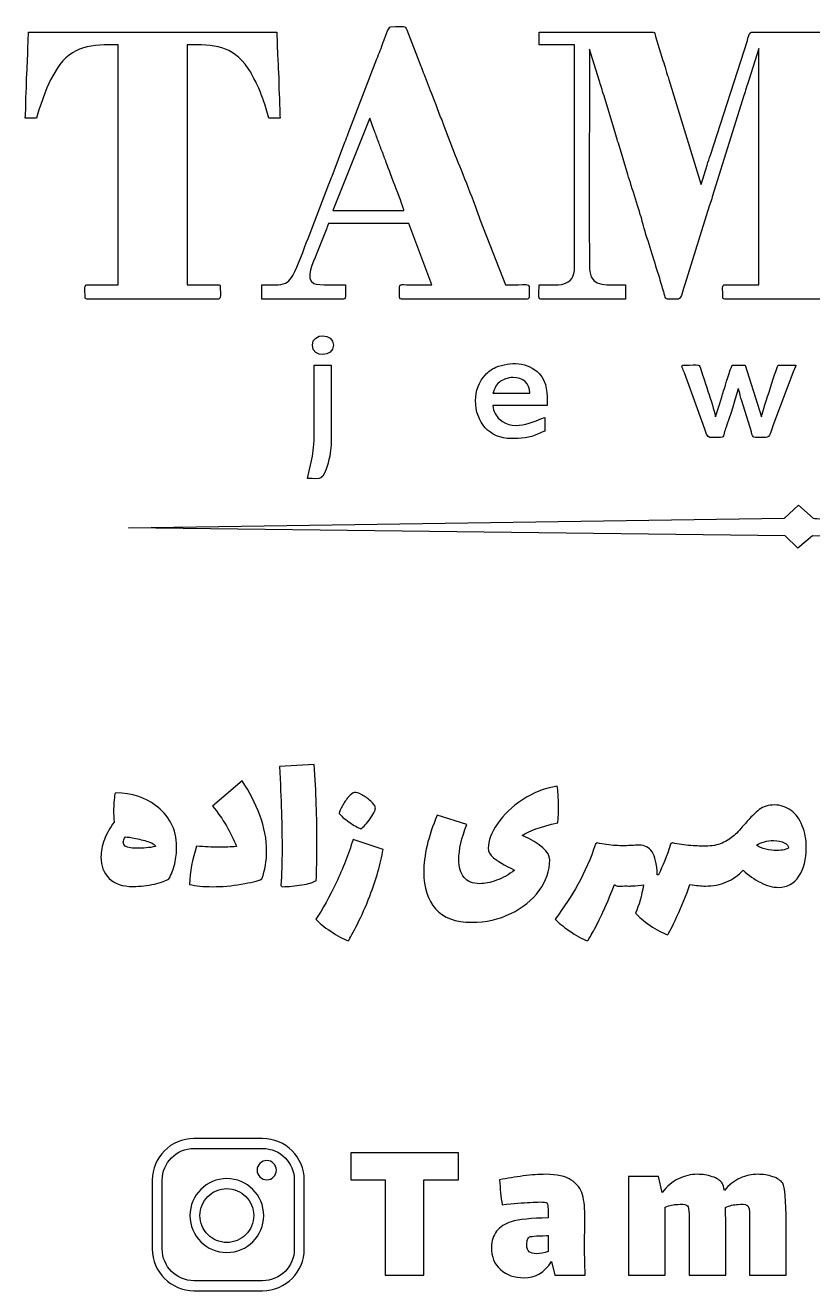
# Model space of a CAD drawing. Header units: millimetres. Extents: x -57 to 58, y -40 to 40.
# Drawn here: x 23.04 to 37.48, y -23.77 to -0.58 of the extents above; entities that cross this region are included whole.
import ezdxf

# ---------------------------------------------------------------- set-up
doc = ezdxf.new("R2010")
doc.units = ezdxf.units.MM
doc.header["$MEASUREMENT"] = 0
doc.layers.add('Layer 1', color=7, linetype='Continuous')

msp = doc.modelspace()

# ---------------------------------------------------------------- linework, layer by layer
at = {"layer": 'Layer 1', "color": 250}
for points, knots in [([(27.6743, -5.3325), (27.6743, -5.3325), (27.3774, -5.3325), (27.3774, -5.3325), (27.3774, -5.3325), (27.3774, -5.5951), (27.3774, -5.5951), (27.3774, -5.5951), (28.8733, -5.5951), (28.8733, -5.5951), (28.9313, -5.5951), (28.9076, -5.4902), (28.9076, -5.3325), (28.773, -5.3325), (28.4236, -5.3496), (28.3266, -5.3082), (28.1563, -5.2355), (28.3304, -4.8959), (28.3724, -4.7858), (28.3724, -4.7858), (28.5537, -4.3277), (28.5537, -4.3277), (28.5695, -4.2878), (28.5797, -4.2503), (28.5993, -4.2133), (28.5993, -4.2133), (30.0724, -4.2133), (30.0724, -4.2133), (30.0724, -4.2133), (30.4949, -5.3325), (30.4949, -5.3325), (30.4949, -5.3325), (30.0266, -5.3324), (30.0266, -5.3324), (29.8771, -5.3309), (29.9011, -5.2952), (29.9011, -5.5608), (29.9011, -5.5871), (29.909, -5.5951), (29.9353, -5.5951), (29.9353, -5.5951), (32.2421, -5.5951), (32.2421, -5.5951), (32.2975, -5.5951), (32.2763, -5.512), (32.2763, -5.3667), (32.2763, -5.3122), (32.1838, -5.3324), (32.0822, -5.3325), (32.0023, -5.3325), (31.9223, -5.3325), (31.8424, -5.3325), (31.8424, -5.3325), (31.3812, -4.1493), (31.3812, -4.1493), (31.2836, -3.866), (31.0384, -3.2515), (30.9221, -2.9639), (30.9221, -2.9639), (30.6939, -2.3699), (30.6939, -2.3699), (30.6821, -2.3391), (30.6774, -2.3208), (30.666, -2.2951), (30.6014, -2.1491), (30.5246, -1.9092), (30.4645, -1.7771), (30.4645, -1.7771), (30.3509, -1.4796), (30.3509, -1.4796), (30.3382, -1.4428), (30.3339, -1.4396), (30.3203, -1.4075), (30.3088, -1.3806), (30.3039, -1.3604), (30.2938, -1.3312), (30.2938, -1.3312), (30.0343, -0.6657), (30.0343, -0.6657), (30.0047, -0.5798), (30.0013, -0.6048), (29.7412, -0.6048), (29.6962, -0.6048), (29.6191, -0.8429), (29.6027, -0.8888), (29.5663, -0.9909), (29.5275, -1.0905), (29.4866, -1.1952), (29.4866, -1.1952), (28.9608, -2.5651), (28.9608, -2.5651), (28.936, -2.6198), (28.9249, -2.6666), (28.9, -2.7213), (28.9, -2.7213), (28.6636, -3.3413), (28.6636, -3.3413), (28.6445, -3.3982), (28.6265, -3.4331), (28.6064, -3.4896), (28.6064, -3.4896), (28.2226, -4.4876), (28.2226, -4.4876), (28.1363, -4.6826), (28.0509, -4.9835), (27.942, -5.1662), (27.887, -5.2586), (27.8154, -5.3325), (27.6743, -5.3325)], [0, 0, 0, 0, 0.0277778, 0.0277778, 0.0277778, 0.0555556, 0.0555556, 0.0555556, 0.0833333, 0.0833333, 0.0833333, 0.1111111, 0.1111111, 0.1111111, 0.1388889, 0.1388889, 0.1388889, 0.1666667, 0.1666667, 0.1666667, 0.1944444, 0.1944444, 0.1944444, 0.2222222, 0.2222222, 0.2222222, 0.25, 0.25, 0.25, 0.2777778, 0.2777778, 0.2777778, 0.3055556, 0.3055556, 0.3055556, 0.3333333, 0.3333333, 0.3333333, 0.3611111, 0.3611111, 0.3611111, 0.3888889, 0.3888889, 0.3888889, 0.4166667, 0.4166667, 0.4166667, 0.4444444, 0.4444444, 0.4444444, 0.4722222, 0.4722222, 0.4722222, 0.5, 0.5, 0.5, 0.5277778, 0.5277778, 0.5277778, 0.5555556, 0.5555556, 0.5555556, 0.5833333, 0.5833333, 0.5833333, 0.6111111, 0.6111111, 0.6111111, 0.6388889, 0.6388889, 0.6388889, 0.6666667, 0.6666667, 0.6666667, 0.6944444, 0.6944444, 0.6944444, 0.7222222, 0.7222222, 0.7222222, 0.75, 0.75, 0.75, 0.7777778, 0.7777778, 0.7777778, 0.8055556, 0.8055556, 0.8055556, 0.8333333, 0.8333333, 0.8333333, 0.8611111, 0.8611111, 0.8611111, 0.8888889, 0.8888889, 0.8888889, 0.9166667, 0.9166667, 0.9166667, 0.9444444, 0.9444444, 0.9444444, 0.9722222, 0.9722222, 0.9722222, 1, 1, 1, 1]), ([(23.038, -2.2834), (23.038, -2.2834), (23.2435, -2.2834), (23.2435, -2.2834), (23.2786, -2.1332), (23.4282, -1.7198), (23.4985, -1.5791), (23.4985, -1.5791), (23.621, -1.3705), (23.621, -1.3705), (23.8891, -0.9476), (24.2667, -0.936), (24.7395, -0.936), (24.7395, -0.936), (24.7395, -5.3325), (24.7395, -5.3325), (24.7395, -5.3325), (24.1685, -5.3325), (24.1685, -5.3325), (24.1131, -5.3325), (24.1343, -5.4155), (24.1343, -5.5608), (24.1343, -5.5871), (24.1422, -5.5951), (24.1685, -5.5951), (24.1685, -5.5951), (26.578, -5.5951), (26.578, -5.5951), (26.6335, -5.5951), (26.6123, -5.512), (26.6123, -5.3667), (26.6123, -5.3404), (26.6043, -5.3325), (26.578, -5.3325), (26.578, -5.3325), (26.0071, -5.3325), (26.0071, -5.3325), (26.0071, -5.3325), (26.0071, -0.936), (26.0071, -0.936), (26.5096, -0.936), (26.8204, -0.9381), (27.1261, -1.3699), (27.1491, -1.4024), (27.1668, -1.4286), (27.1871, -1.4688), (27.2581, -1.6096), (27.2705, -1.6112), (27.3431, -1.7924), (27.3736, -1.8684), (27.399, -1.9444), (27.4298, -2.0255), (27.4298, -2.0255), (27.503, -2.2834), (27.503, -2.2834), (27.503, -2.2834), (27.7085, -2.2834), (27.7085, -2.2834), (27.7085, -2.1455), (27.6965, -2.048), (27.6972, -1.9065), (27.6976, -1.8265), (27.6861, -1.7925), (27.6853, -1.7244), (27.6844, -1.6576), (27.6893, -1.5841), (27.6858, -1.5183), (27.6825, -1.4569), (27.6741, -1.414), (27.6743, -1.3356), (27.6745, -1.2549), (27.6687, -1.2047), (27.6635, -1.1409), (27.6635, -1.1409), (27.6515, -0.7076), (27.6515, -0.7076), (27.6515, -0.7076), (23.0951, -0.7076), (23.0951, -0.7076), (23.0951, -0.8506), (23.0828, -0.9646), (23.0837, -1.0959), (23.0837, -1.0959), (23.0674, -1.4907), (23.0674, -1.4907), (23.0578, -1.5542), (23.0606, -1.6211), (23.0609, -1.6897), (23.0612, -1.7726), (23.0498, -1.8139), (23.0489, -1.8833), (23.0481, -1.9513), (23.0518, -2.022), (23.0498, -2.0897), (23.0478, -2.1552), (23.038, -2.2018), (23.038, -2.2834)], [0, 0, 0, 0, 0.03125, 0.03125, 0.03125, 0.0625, 0.0625, 0.0625, 0.09375, 0.09375, 0.09375, 0.125, 0.125, 0.125, 0.15625, 0.15625, 0.15625, 0.1875, 0.1875, 0.1875, 0.21875, 0.21875, 0.21875, 0.25, 0.25, 0.25, 0.28125, 0.28125, 0.28125, 0.3125, 0.3125, 0.3125, 0.34375, 0.34375, 0.34375, 0.375, 0.375, 0.375, 0.40625, 0.40625, 0.40625, 0.4375, 0.4375, 0.4375, 0.46875, 0.46875, 0.46875, 0.5, 0.5, 0.5, 0.53125, 0.53125, 0.53125, 0.5625, 0.5625, 0.5625, 0.59375, 0.59375, 0.59375, 0.625, 0.625, 0.625, 0.65625, 0.65625, 0.65625, 0.6875, 0.6875, 0.6875, 0.71875, 0.71875, 0.71875, 0.75, 0.75, 0.75, 0.78125, 0.78125, 0.78125, 0.8125, 0.8125, 0.8125, 0.84375, 0.84375, 0.84375, 0.875, 0.875, 0.875, 0.90625, 0.90625, 0.90625, 0.9375, 0.9375, 0.9375, 0.96875, 0.96875, 0.96875, 1, 1, 1, 1]), ([(32.459, -0.936), (32.459, -0.936), (33.11, -0.936), (33.11, -0.936), (33.11, -0.936), (33.11, -5.0013), (33.11, -5.0013), (33.11, -5.3987), (32.8048, -5.3325), (32.459, -5.3325), (32.459, -5.4902), (32.4353, -5.5951), (32.4933, -5.5951), (32.4933, -5.5951), (34.0464, -5.5951), (34.0464, -5.5951), (34.0464, -5.5951), (34.0464, -5.3325), (34.0464, -5.3325), (33.7125, -5.3325), (33.4298, -5.389), (33.3866, -5.0901), (33.3711, -4.9828), (33.384, -1.2206), (33.384, -1.0159), (33.384, -1.0159), (33.5601, -1.5821), (33.5601, -1.5821), (33.5754, -1.6356), (33.5884, -1.667), (33.6035, -1.7214), (33.6168, -1.7693), (33.6317, -1.8186), (33.6498, -1.8692), (33.6498, -1.8692), (33.8683, -2.5871), (33.8683, -2.5871), (33.8823, -2.644), (33.8934, -2.6858), (33.9127, -2.7369), (33.9127, -2.7369), (34.0879, -3.3153), (34.0879, -3.3153), (34.1538, -3.5385), (34.305, -3.9885), (34.35, -4.1723), (34.3979, -4.3676), (34.5488, -4.7996), (34.6148, -5.038), (34.6299, -5.0923), (34.6417, -5.1245), (34.6589, -5.1767), (34.6767, -5.2309), (34.6836, -5.2741), (34.7014, -5.3283), (34.7186, -5.3806), (34.7304, -5.4128), (34.7454, -5.467), (34.7515, -5.489), (34.7576, -5.5131), (34.765, -5.5388), (34.7873, -5.6165), (34.7887, -5.5951), (35.017, -5.5951), (35.0678, -5.5951), (35.1051, -5.4042), (35.1297, -5.3309), (35.1297, -5.3309), (35.579, -3.896), (35.579, -3.896), (35.5912, -3.8517), (35.6078, -3.8056), (35.6238, -3.7581), (35.6391, -3.7124), (35.6529, -3.6575), (35.6679, -3.6081), (35.6679, -3.6081), (36.2126, -1.8689), (36.2126, -1.8689), (36.2319, -1.8205), (36.2417, -1.7841), (36.2568, -1.7304), (36.274, -1.669), (36.2856, -1.6427), (36.3034, -1.5829), (36.3034, -1.5829), (36.4901, -1.0045), (36.4901, -1.0045), (36.4901, -1.0045), (36.4901, -5.3325), (36.4901, -5.3325), (36.4901, -5.3325), (35.862, -5.3325), (35.862, -5.3325), (35.8066, -5.3325), (35.8278, -5.4155), (35.8278, -5.5608), (35.8278, -5.5871), (35.8357, -5.5951), (35.862, -5.5951), (35.862, -5.5951), (38.283, -5.5951), (38.283, -5.5951), (38.3384, -5.5951), (38.3172, -5.512), (38.3172, -5.3667), (38.3172, -5.3404), (38.3093, -5.3325), (38.283, -5.3325), (38.283, -5.3325), (37.7006, -5.3325), (37.7006, -5.3325), (37.7006, -5.3325), (37.7006, -0.936), (37.7006, -0.936), (37.7006, -0.936), (38.3287, -0.936), (38.3287, -0.936), (38.3287, -0.936), (38.3287, -0.7076), (38.3287, -0.7076), (38.3287, -0.7076), (36.3531, -0.7076), (36.3531, -0.7076), (36.3052, -0.7076), (36.2936, -0.8122), (36.2776, -0.8605), (36.2776, -0.8605), (35.6009, -2.9587), (35.6009, -2.9587), (35.5799, -3.0214), (35.5597, -3.0764), (35.5424, -3.14), (35.5424, -3.14), (35.4281, -3.4939), (35.4281, -3.4939), (35.4265, -3.4916), (35.4245, -3.485), (35.4239, -3.4867), (35.4239, -3.4867), (34.8384, -1.5713), (34.8384, -1.5713), (34.8191, -1.5061), (34.8012, -1.4668), (34.784, -1.3974), (34.7667, -1.3274), (34.7493, -1.2855), (34.7301, -1.2229), (34.7301, -1.2229), (34.5961, -0.7859), (34.5961, -0.7859), (34.5843, -0.7458), (34.5896, -0.7076), (34.5488, -0.7076), (34.5488, -0.7076), (32.459, -0.7076), (32.459, -0.7076), (32.459, -0.7076), (32.459, -0.936), (32.459, -0.936)], [0, 0, 0, 0, 0.0188679, 0.0188679, 0.0188679, 0.0377358, 0.0377358, 0.0377358, 0.0566038, 0.0566038, 0.0566038, 0.0754717, 0.0754717, 0.0754717, 0.0943396, 0.0943396, 0.0943396, 0.1132075, 0.1132075, 0.1132075, 0.1320755, 0.1320755, 0.1320755, 0.1509434, 0.1509434, 0.1509434, 0.1698113, 0.1698113, 0.1698113, 0.1886792, 0.1886792, 0.1886792, 0.2075472, 0.2075472, 0.2075472, 0.2264151, 0.2264151, 0.2264151, 0.245283, 0.245283, 0.245283, 0.2641509, 0.2641509, 0.2641509, 0.2830189, 0.2830189, 0.2830189, 0.3018868, 0.3018868, 0.3018868, 0.3207547, 0.3207547, 0.3207547, 0.3396226, 0.3396226, 0.3396226, 0.3584906, 0.3584906, 0.3584906, 0.3773585, 0.3773585, 0.3773585, 0.3962264, 0.3962264, 0.3962264, 0.4150943, 0.4150943, 0.4150943, 0.4339623, 0.4339623, 0.4339623, 0.4528302, 0.4528302, 0.4528302, 0.4716981, 0.4716981, 0.4716981, 0.490566, 0.490566, 0.490566, 0.509434, 0.509434, 0.509434, 0.5283019, 0.5283019, 0.5283019, 0.5471698, 0.5471698, 0.5471698, 0.5660377, 0.5660377, 0.5660377, 0.5849057, 0.5849057, 0.5849057, 0.6037736, 0.6037736, 0.6037736, 0.6226415, 0.6226415, 0.6226415, 0.6415094, 0.6415094, 0.6415094, 0.6603774, 0.6603774, 0.6603774, 0.6792453, 0.6792453, 0.6792453, 0.6981132, 0.6981132, 0.6981132, 0.7169811, 0.7169811, 0.7169811, 0.7358491, 0.7358491, 0.7358491, 0.754717, 0.754717, 0.754717, 0.7735849, 0.7735849, 0.7735849, 0.7924528, 0.7924528, 0.7924528, 0.8113208, 0.8113208, 0.8113208, 0.8301887, 0.8301887, 0.8301887, 0.8490566, 0.8490566, 0.8490566, 0.8679245, 0.8679245, 0.8679245, 0.8867925, 0.8867925, 0.8867925, 0.9056604, 0.9056604, 0.9056604, 0.9245283, 0.9245283, 0.9245283, 0.9433962, 0.9433962, 0.9433962, 0.9622642, 0.9622642, 0.9622642, 0.9811321, 0.9811321, 0.9811321, 1, 1, 1, 1]), ([(29.353, -2.2834), (29.353, -2.2834), (29.4313, -2.4906), (29.4313, -2.4906), (29.4597, -2.5609), (29.4808, -2.6263), (29.5096, -2.6978), (29.5388, -2.77), (29.5568, -2.8336), (29.5863, -2.9066), (29.602, -2.9456), (29.6129, -2.9791), (29.6269, -3.0144), (29.6413, -3.0507), (29.6545, -3.0796), (29.6685, -3.1213), (29.7125, -3.2519), (29.9769, -3.9236), (29.981, -3.9735), (29.981, -3.9735), (28.6792, -3.9735), (28.6792, -3.9735), (28.6792, -3.9735), (29.3488, -2.2907), (29.3488, -2.2907), (29.3497, -2.2892), (29.3514, -2.2857), (29.353, -2.2834)], [0, 0, 0, 0, 0.1111111, 0.1111111, 0.1111111, 0.2222222, 0.2222222, 0.2222222, 0.3333333, 0.3333333, 0.3333333, 0.4444444, 0.4444444, 0.4444444, 0.5555556, 0.5555556, 0.5555556, 0.6666667, 0.6666667, 0.6666667, 0.7777778, 0.7777778, 0.7777778, 0.8888889, 0.8888889, 0.8888889, 1, 1, 1, 1]), ([(28.3024, -6.4401), (28.3024, -6.6793), (28.6906, -6.6608), (28.6906, -6.4401), (28.6906, -6.2156), (28.3024, -6.2063), (28.3024, -6.4401)], [0, 0, 0, 0, 0.5, 0.5, 0.5, 1, 1, 1, 1]), ([(28.3366, -8.016), (28.3366, -8.1717), (28.3269, -8.3472), (28.3058, -8.4762), (28.3058, -8.4762), (28.211, -8.8839), (28.211, -8.8839), (28.476, -8.8839), (28.4835, -8.9417), (28.5893, -8.5999), (28.619, -8.504), (28.645, -8.3491), (28.645, -8.2216), (28.645, -8.2216), (28.645, -6.8056), (28.645, -6.8056), (28.645, -6.8056), (28.3366, -6.8056), (28.3366, -6.8056), (28.3366, -6.8056), (28.3366, -8.016), (28.3366, -8.016)], [0, 0, 0, 0, 0.1428571, 0.1428571, 0.1428571, 0.2857143, 0.2857143, 0.2857143, 0.4285714, 0.4285714, 0.4285714, 0.5714286, 0.5714286, 0.5714286, 0.7142857, 0.7142857, 0.7142857, 0.8571429, 0.8571429, 0.8571429, 1, 1, 1, 1]), ([(31.2943, -7.4565), (31.2943, -7.8521), (31.5494, -8.153), (31.9452, -8.153), (32.1163, -8.153), (32.2922, -8.1401), (32.4419, -8.0673), (32.4822, -8.0477), (32.5158, -8.0268), (32.5618, -8.016), (32.5618, -8.016), (32.5618, -7.7648), (32.5618, -7.7648), (32.4695, -7.7863), (32.0156, -8.0605), (31.7308, -7.7965), (31.6749, -7.7447), (31.614, -7.6514), (31.614, -7.5478), (31.614, -7.5478), (32.6075, -7.5478), (32.6075, -7.5478), (32.6075, -7.3311), (32.6118, -7.117), (32.4622, -6.9623), (32.2563, -6.7495), (31.9287, -6.7367), (31.6661, -6.8462), (31.5727, -6.8851), (31.5389, -6.9212), (31.4741, -6.9854), (31.3574, -7.1008), (31.2943, -7.2876), (31.2943, -7.4565)], [0, 0, 0, 0, 0.0909091, 0.0909091, 0.0909091, 0.1818182, 0.1818182, 0.1818182, 0.2727273, 0.2727273, 0.2727273, 0.3636364, 0.3636364, 0.3636364, 0.4545455, 0.4545455, 0.4545455, 0.5454545, 0.5454545, 0.5454545, 0.6363636, 0.6363636, 0.6363636, 0.7272727, 0.7272727, 0.7272727, 0.8181818, 0.8181818, 0.8181818, 0.9090909, 0.9090909, 0.9090909, 1, 1, 1, 1]), ([(35.588, -8.1302), (35.8661, -8.1302), (35.8243, -8.1473), (35.8523, -8.052), (35.8628, -8.0164), (35.8753, -7.9817), (35.8892, -7.9404), (35.9247, -7.8346), (36.1019, -7.3119), (36.1019, -7.2395), (36.1422, -7.2691), (36.1113, -7.23), (36.1278, -7.282), (36.1425, -7.3282), (36.1501, -7.3985), (36.1751, -7.4632), (36.1751, -7.4632), (36.3516, -8.0289), (36.3516, -8.0289), (36.3891, -8.1539), (36.3527, -8.1302), (36.6157, -8.1302), (36.6995, -8.1302), (36.7016, -8.028), (36.7461, -7.918), (36.7461, -7.918), (37.1311, -6.8985), (37.1311, -6.8985), (37.1451, -6.8625), (37.16, -6.852), (37.1639, -6.8056), (37.1639, -6.8056), (36.8441, -6.8056), (36.8441, -6.8056), (36.796, -6.8964), (36.5443, -7.7168), (36.5358, -7.7534), (36.5358, -7.7534), (36.2389, -6.8056), (36.2389, -6.8056), (36.2389, -6.8056), (35.9991, -6.8056), (35.9991, -6.8056), (35.9656, -6.8753), (35.8769, -7.1781), (35.8435, -7.2781), (35.8295, -7.32), (35.8173, -7.3541), (35.8074, -7.3904), (35.8074, -7.3904), (35.6972, -7.737), (35.6972, -7.737), (35.6964, -7.7393), (35.6947, -7.7434), (35.6941, -7.7453), (35.6934, -7.7471), (35.6923, -7.7509), (35.6908, -7.7534), (35.6814, -7.6413), (35.482, -7.0679), (35.4324, -6.9041), (35.3925, -6.7727), (35.4249, -6.8056), (35.1084, -6.8056), (35.0462, -6.8056), (35.0988, -6.8789), (35.1265, -6.9473), (35.1265, -6.9473), (35.4983, -7.9801), (35.4983, -7.9801), (35.5117, -8.0164), (35.5421, -8.1302), (35.588, -8.1302)], [0, 0, 0, 0, 0.0416667, 0.0416667, 0.0416667, 0.0833333, 0.0833333, 0.0833333, 0.125, 0.125, 0.125, 0.1666667, 0.1666667, 0.1666667, 0.2083333, 0.2083333, 0.2083333, 0.25, 0.25, 0.25, 0.2916667, 0.2916667, 0.2916667, 0.3333333, 0.3333333, 0.3333333, 0.375, 0.375, 0.375, 0.4166667, 0.4166667, 0.4166667, 0.4583333, 0.4583333, 0.4583333, 0.5, 0.5, 0.5, 0.5416667, 0.5416667, 0.5416667, 0.5833333, 0.5833333, 0.5833333, 0.625, 0.625, 0.625, 0.6666667, 0.6666667, 0.6666667, 0.7083333, 0.7083333, 0.7083333, 0.75, 0.75, 0.75, 0.7916667, 0.7916667, 0.7916667, 0.8333333, 0.8333333, 0.8333333, 0.875, 0.875, 0.875, 0.9166667, 0.9166667, 0.9166667, 0.9583333, 0.9583333, 0.9583333, 1, 1, 1, 1]), ([(31.9794, -7.0339), (32.1639, -7.0339), (32.2878, -7.1323), (32.2878, -7.3194), (32.2878, -7.3194), (31.614, -7.3194), (31.614, -7.3194), (31.6255, -7.2955), (31.6234, -7.2863), (31.6336, -7.2591), (31.652, -7.2106), (31.6921, -7.1483), (31.7311, -7.1168), (31.7812, -7.0764), (31.8925, -7.0339), (31.9794, -7.0339)], [0, 0, 0, 0, 0.2, 0.2, 0.2, 0.4, 0.4, 0.4, 0.6, 0.6, 0.6, 0.8, 0.8, 0.8, 1, 1, 1, 1]), ([(40.1553, -8.5673), (40.1553, -8.5673), (39.0694, -9.6147), (39.0694, -9.6147), (39.0694, -9.6147), (38.6192, -9.603), (38.6192, -9.603), (38.4968, -9.4782), (38.6192, -9.603), (38.2472, -9.2265), (38.1236, -9.3323), (37.9398, -9.503), (37.8282, -9.6166), (37.7526, -9.616), (37.5469, -9.6261), (37.4833, -9.613), (37.4833, -9.613), (37.2138, -9.3749), (37.2138, -9.3749), (37.2138, -9.3749), (36.9573, -9.609), (36.9573, -9.609), (36.9573, -9.609), (24.9321, -9.786), (24.9321, -9.786), (24.9321, -9.786), (36.9682, -9.9345), (36.9682, -9.9345), (36.9682, -9.9345), (37.2035, -10.158), (37.2035, -10.158), (37.2035, -10.158), (37.4701, -9.9341), (37.4701, -9.9341), (37.4701, -9.9341), (37.8442, -9.9494), (37.8442, -9.9494), (37.9037, -9.9864), (38.235, -10.3091), (38.2358, -10.3113), (38.2358, -10.3113), (38.6241, -9.9345), (38.6241, -9.9345), (38.6241, -9.9345), (39.0808, -9.9573), (39.0808, -9.9573), (39.0808, -9.9573), (40.1553, -11.0038), (40.1553, -11.0038), (40.1553, -11.0038), (41.2297, -9.9573), (41.2297, -9.9573), (41.2297, -9.9573), (41.6865, -9.9345), (41.6865, -9.9345), (41.6865, -9.9345), (42.0748, -10.3113), (42.0748, -10.3113), (42.0756, -10.3091), (42.4068, -9.9864), (42.4664, -9.9494), (42.4664, -9.9494), (42.8405, -9.9341), (42.8405, -9.9341), (42.8405, -9.9341), (43.107, -10.158), (43.107, -10.158), (43.107, -10.158), (43.3423, -9.9345), (43.3423, -9.9345), (43.3423, -9.9345), (55.3784, -9.786), (55.3784, -9.786), (55.3784, -9.786), (43.3532, -9.609), (43.3532, -9.609), (43.3532, -9.609), (43.0968, -9.3749), (43.0968, -9.3749), (43.0968, -9.3749), (42.8273, -9.613), (42.8273, -9.613), (42.7637, -9.6261), (42.5579, -9.616), (42.4824, -9.6166), (42.3707, -9.503), (42.187, -9.3323), (42.0633, -9.2265), (41.6913, -9.603), (41.8137, -9.4782), (41.6913, -9.603), (41.6913, -9.603), (41.2411, -9.6147), (41.2411, -9.6147), (41.2411, -9.6147), (40.1553, -8.5673), (40.1553, -8.5673)], [0, 0, 0, 0, 0.03125, 0.03125, 0.03125, 0.0625, 0.0625, 0.0625, 0.09375, 0.09375, 0.09375, 0.125, 0.125, 0.125, 0.15625, 0.15625, 0.15625, 0.1875, 0.1875, 0.1875, 0.21875, 0.21875, 0.21875, 0.25, 0.25, 0.25, 0.28125, 0.28125, 0.28125, 0.3125, 0.3125, 0.3125, 0.34375, 0.34375, 0.34375, 0.375, 0.375, 0.375, 0.40625, 0.40625, 0.40625, 0.4375, 0.4375, 0.4375, 0.46875, 0.46875, 0.46875, 0.5, 0.5, 0.5, 0.53125, 0.53125, 0.53125, 0.5625, 0.5625, 0.5625, 0.59375, 0.59375, 0.59375, 0.625, 0.625, 0.625, 0.65625, 0.65625, 0.65625, 0.6875, 0.6875, 0.6875, 0.71875, 0.71875, 0.71875, 0.75, 0.75, 0.75, 0.78125, 0.78125, 0.78125, 0.8125, 0.8125, 0.8125, 0.84375, 0.84375, 0.84375, 0.875, 0.875, 0.875, 0.90625, 0.90625, 0.90625, 0.9375, 0.9375, 0.9375, 0.96875, 0.96875, 0.96875, 1, 1, 1, 1]), ([(27.7266, -16.3436), (27.7397, -16.134), (27.7463, -15.9166), (27.7463, -15.6913), (27.7463, -15.2695), (27.7305, -14.7599), (27.6991, -14.1626), (27.6991, -14.1626), (28.3357, -14.1272), (28.3357, -14.1272), (28.3698, -14.6303), (28.3868, -15.1071), (28.3868, -15.5577), (28.3868, -15.8432), (28.3816, -16.0751), (28.3711, -16.2532), (28.3161, -16.2846), (28.2283, -16.3102), (28.1078, -16.3299), (27.9873, -16.3495), (27.8681, -16.3606), (27.7502, -16.3632), (27.7502, -16.3632), (27.7266, -16.3436), (27.7266, -16.3436)], [0, 0, 0, 0, 0.125, 0.125, 0.125, 0.25, 0.25, 0.25, 0.375, 0.375, 0.375, 0.5, 0.5, 0.5, 0.625, 0.625, 0.625, 0.75, 0.75, 0.75, 0.875, 0.875, 0.875, 1, 1, 1, 1]), ([(27.0153, -14.4259), (27.1489, -14.625), (27.257, -14.8346), (27.3395, -15.0546), (27.4221, -15.2747), (27.4633, -15.4948), (27.4633, -15.7148), (27.4633, -15.8878), (27.4345, -16.0567), (27.3769, -16.2218), (27.3009, -16.2558), (27.1745, -16.2879), (26.9976, -16.3181), (26.8208, -16.3482), (26.6446, -16.3632), (26.4691, -16.3632), (26.304, -16.3632), (26.1639, -16.3488), (26.0486, -16.32), (26.0565, -16.0921), (26.0997, -15.8589), (26.1783, -15.6205), (26.3224, -15.6337), (26.4586, -15.6402), (26.587, -15.6402), (26.6996, -15.6402), (26.8071, -15.6363), (26.9092, -15.6284), (26.8097, -15.369), (26.6643, -15.1215), (26.473, -14.8857), (26.473, -14.8857), (27.0153, -14.4259), (27.0153, -14.4259)], [0, 0, 0, 0, 0.0909091, 0.0909091, 0.0909091, 0.1818182, 0.1818182, 0.1818182, 0.2727273, 0.2727273, 0.2727273, 0.3636364, 0.3636364, 0.3636364, 0.4545455, 0.4545455, 0.4545455, 0.5454545, 0.5454545, 0.5454545, 0.6363636, 0.6363636, 0.6363636, 0.7272727, 0.7272727, 0.7272727, 0.8181818, 0.8181818, 0.8181818, 0.9090909, 0.9090909, 0.9090909, 1, 1, 1, 1]), ([(32.7881, -14.5202), (32.8064, -14.5936), (32.8156, -14.7245), (32.8156, -14.9132), (32.8156, -15.0442), (32.8104, -15.1372), (32.7999, -15.1922), (32.4855, -15.2656), (32.2694, -15.3428), (32.1515, -15.4241), (32.4868, -15.576), (32.6545, -15.724), (32.6545, -15.8681), (32.6545, -16.0698), (32.5903, -16.2585), (32.4619, -16.434), (32.3336, -16.6095), (32.16, -16.7503), (31.9412, -16.8564), (31.7225, -16.9625), (31.4834, -17.0156), (31.2241, -17.0156), (30.9281, -17.0156), (30.7073, -16.9337), (30.5619, -16.77), (30.4165, -16.6062), (30.3438, -16.3829), (30.3438, -16.1), (30.3438, -15.796), (30.4264, -15.4463), (30.5914, -15.0507), (30.5914, -15.0507), (31.1337, -15.2236), (31.1337, -15.2236), (31.0368, -15.4699), (30.9883, -15.6834), (30.9883, -15.8642), (30.9883, -16.0056), (31.0197, -16.115), (31.0826, -16.1923), (31.1455, -16.2696), (31.2424, -16.3082), (31.3734, -16.3082), (31.4599, -16.3082), (31.5614, -16.2873), (31.678, -16.2454), (31.7945, -16.2035), (31.9052, -16.1419), (32.01, -16.0607), (31.8161, -15.9637), (31.6871, -15.8878), (31.6229, -15.8328), (31.5588, -15.7777), (31.5267, -15.7201), (31.5267, -15.6598), (31.5267, -15.5236), (31.583, -15.3736), (31.6956, -15.2099), (31.8083, -15.0461), (31.9609, -14.9001), (32.1535, -14.7717), (32.346, -14.6434), (32.5576, -14.5595), (32.7881, -14.5202)], [0, 0, 0, 0, 0.047619, 0.047619, 0.047619, 0.0952381, 0.0952381, 0.0952381, 0.1428571, 0.1428571, 0.1428571, 0.1904762, 0.1904762, 0.1904762, 0.2380952, 0.2380952, 0.2380952, 0.2857143, 0.2857143, 0.2857143, 0.3333333, 0.3333333, 0.3333333, 0.3809524, 0.3809524, 0.3809524, 0.4285714, 0.4285714, 0.4285714, 0.4761905, 0.4761905, 0.4761905, 0.5238095, 0.5238095, 0.5238095, 0.5714286, 0.5714286, 0.5714286, 0.6190476, 0.6190476, 0.6190476, 0.6666667, 0.6666667, 0.6666667, 0.7142857, 0.7142857, 0.7142857, 0.7619048, 0.7619048, 0.7619048, 0.8095238, 0.8095238, 0.8095238, 0.8571429, 0.8571429, 0.8571429, 0.9047619, 0.9047619, 0.9047619, 0.952381, 0.952381, 0.952381, 1, 1, 1, 1]), ([(25.4277, -14.8739), (25.5456, -14.9604), (25.6393, -15.0671), (25.7087, -15.1942), (25.7781, -15.3212), (25.8128, -15.4673), (25.8128, -15.6323), (25.8128, -15.7319), (25.801, -15.8354), (25.7775, -15.9428), (25.7539, -16.0502), (25.7172, -16.1432), (25.6674, -16.2218), (25.6229, -16.2532), (25.5358, -16.284), (25.4061, -16.3141), (25.2764, -16.3442), (25.1461, -16.3593), (25.0151, -16.3593), (24.8186, -16.3593), (24.6712, -16.3095), (24.573, -16.21), (24.4747, -16.1104), (24.4256, -15.9808), (24.4256, -15.8209), (24.4256, -15.7188), (24.4466, -15.612), (24.4885, -15.5007), (24.5304, -15.3893), (24.5894, -15.2826), (24.6653, -15.1804), (24.6601, -15.0966), (24.6575, -15.0298), (24.6575, -14.98), (24.6575, -14.8647), (24.6653, -14.7586), (24.6811, -14.6617), (24.6811, -14.6617), (24.7007, -14.646), (24.7007, -14.646), (24.9942, -14.6512), (25.2365, -14.7272), (25.4277, -14.8739)], [0, 0, 0, 0, 0.0714286, 0.0714286, 0.0714286, 0.1428571, 0.1428571, 0.1428571, 0.2142857, 0.2142857, 0.2142857, 0.2857143, 0.2857143, 0.2857143, 0.3571429, 0.3571429, 0.3571429, 0.4285714, 0.4285714, 0.4285714, 0.5, 0.5, 0.5, 0.5714286, 0.5714286, 0.5714286, 0.6428571, 0.6428571, 0.6428571, 0.7142857, 0.7142857, 0.7142857, 0.7857143, 0.7857143, 0.7857143, 0.8571429, 0.8571429, 0.8571429, 0.9285714, 0.9285714, 0.9285714, 1, 1, 1, 1]), ([(29.1924, -15.3022), (29.1374, -15.2813), (29.0654, -15.24), (28.9763, -15.1785), (28.8872, -15.1169), (28.8256, -15.0638), (28.7916, -15.0193), (28.7994, -14.9852), (28.8197, -14.9387), (28.8525, -14.8798), (28.8852, -14.8209), (28.9226, -14.7671), (28.9645, -14.7187), (29.0064, -14.6702), (29.0431, -14.6434), (29.0745, -14.6381), (29.1033, -14.6329), (29.1472, -14.646), (29.2061, -14.6774), (29.2651, -14.7089), (29.3201, -14.7475), (29.3712, -14.7933), (29.4223, -14.8392), (29.4505, -14.8752), (29.4557, -14.9014), (29.4662, -14.9407), (29.4367, -15.0095), (29.3673, -15.1077), (29.2979, -15.206), (29.2396, -15.2708), (29.1924, -15.3022)], [0, 0, 0, 0, 0.1, 0.1, 0.1, 0.2, 0.2, 0.2, 0.3, 0.3, 0.3, 0.4, 0.4, 0.4, 0.5, 0.5, 0.5, 0.6, 0.6, 0.6, 0.7, 0.7, 0.7, 0.8, 0.8, 0.8, 0.9, 0.9, 0.9, 1, 1, 1, 1]), ([(36.7729, -14.866), (36.8881, -14.866), (36.9903, -14.8994), (37.0794, -14.9662), (37.1685, -15.033), (37.2372, -15.1261), (37.2857, -15.2452), (37.3341, -15.3644), (37.3584, -15.5), (37.3584, -15.652), (37.3584, -15.8589), (37.3138, -16.0312), (37.2248, -16.1687), (37.1357, -16.3063), (37.0113, -16.375), (36.8514, -16.375), (36.7467, -16.375), (36.6373, -16.3462), (36.5233, -16.2886), (36.4093, -16.231), (36.3013, -16.155), (36.1991, -16.0607), (36.1127, -16.155), (36.0111, -16.227), (35.8946, -16.2768), (35.778, -16.3266), (35.649, -16.3515), (35.5075, -16.3515), (35.4367, -16.3515), (35.3424, -16.341), (35.2245, -16.32), (35.1564, -16.5191), (35.0772, -16.7163), (34.9868, -16.9114), (34.8964, -17.1066), (34.8394, -17.2186), (34.8158, -17.2474), (34.7241, -17.2134), (34.6174, -17.1551), (34.4956, -17.0726), (34.3738, -16.99), (34.284, -16.9147), (34.2264, -16.8466), (34.2893, -16.7051), (34.339, -16.5336), (34.3757, -16.3318), (34.3168, -16.3388), (34.2436, -16.344), (34.1562, -16.3472), (34.1487, -16.35), (34.1407, -16.3515), (34.1321, -16.3515), (34.1148, -16.3515), (34.096, -16.3508), (34.0757, -16.3496), (34.0206, -16.3508), (33.9608, -16.3515), (33.8963, -16.3515), (33.8738, -16.3515), (33.8551, -16.3418), (33.8404, -16.3224), (33.7906, -16.4582), (33.7202, -16.6264), (33.6291, -16.8269), (33.5688, -16.9579), (33.5105, -17.0752), (33.4542, -17.1787), (33.3979, -17.2821), (33.3631, -17.3418), (33.35, -17.3575), (33.2531, -17.3234), (33.1378, -17.2592), (33.0042, -17.1649), (32.8942, -17.0889), (32.8117, -17.0195), (32.7567, -16.9567), (32.9138, -16.7418), (33.0514, -16.5309), (33.1693, -16.324), (33.3003, -16.0908), (33.4077, -15.8445), (33.4915, -15.5852), (33.4915, -15.5852), (33.5269, -15.5616), (33.5269, -15.5616), (33.6369, -15.5852), (33.7502, -15.6009), (33.8668, -15.6088), (33.9159, -15.6121), (33.96, -15.6147), (33.999, -15.6166), (34.0367, -15.6147), (34.0837, -15.6121), (34.1399, -15.6088), (34.208, -15.6035), (34.2578, -15.6009), (34.2893, -15.6009), (34.3967, -15.6009), (34.4772, -15.6422), (34.5309, -15.7247), (34.5846, -15.8072), (34.6167, -15.9467), (34.6272, -16.1432), (34.6272, -16.1432), (34.6469, -16.1432), (34.6469, -16.1432), (34.7281, -15.986), (34.8027, -15.8), (34.8708, -15.5852), (34.8708, -15.5852), (34.9062, -15.5616), (34.9062, -15.5616), (35.0136, -15.5852), (35.1256, -15.6009), (35.2422, -15.6088), (35.3588, -15.6166), (35.4472, -15.6205), (35.5075, -15.6205), (35.6254, -15.6205), (35.7282, -15.6015), (35.816, -15.5636), (35.9037, -15.5256), (35.9771, -15.4791), (36.036, -15.4241), (36.095, -15.369), (36.1637, -15.2957), (36.2423, -15.204), (36.3367, -15.0913), (36.4212, -15.0068), (36.4958, -14.9505), (36.5705, -14.8942), (36.6628, -14.866), (36.7729, -14.866)], [0, 0, 0, 0, 0.0227273, 0.0227273, 0.0227273, 0.0454545, 0.0454545, 0.0454545, 0.0681818, 0.0681818, 0.0681818, 0.0909091, 0.0909091, 0.0909091, 0.1136364, 0.1136364, 0.1136364, 0.1363636, 0.1363636, 0.1363636, 0.1590909, 0.1590909, 0.1590909, 0.1818182, 0.1818182, 0.1818182, 0.2045455, 0.2045455, 0.2045455, 0.2272727, 0.2272727, 0.2272727, 0.25, 0.25, 0.25, 0.2727273, 0.2727273, 0.2727273, 0.2954545, 0.2954545, 0.2954545, 0.3181818, 0.3181818, 0.3181818, 0.3409091, 0.3409091, 0.3409091, 0.3636364, 0.3636364, 0.3636364, 0.3863636, 0.3863636, 0.3863636, 0.4090909, 0.4090909, 0.4090909, 0.4318182, 0.4318182, 0.4318182, 0.4545455, 0.4545455, 0.4545455, 0.4772727, 0.4772727, 0.4772727, 0.5, 0.5, 0.5, 0.5227273, 0.5227273, 0.5227273, 0.5454545, 0.5454545, 0.5454545, 0.5681818, 0.5681818, 0.5681818, 0.5909091, 0.5909091, 0.5909091, 0.6136364, 0.6136364, 0.6136364, 0.6363636, 0.6363636, 0.6363636, 0.6590909, 0.6590909, 0.6590909, 0.6818182, 0.6818182, 0.6818182, 0.7045455, 0.7045455, 0.7045455, 0.7272727, 0.7272727, 0.7272727, 0.75, 0.75, 0.75, 0.7727273, 0.7727273, 0.7727273, 0.7954545, 0.7954545, 0.7954545, 0.8181818, 0.8181818, 0.8181818, 0.8409091, 0.8409091, 0.8409091, 0.8636364, 0.8636364, 0.8636364, 0.8863636, 0.8863636, 0.8863636, 0.9090909, 0.9090909, 0.9090909, 0.9318182, 0.9318182, 0.9318182, 0.9545455, 0.9545455, 0.9545455, 0.9772727, 0.9772727, 0.9772727, 1, 1, 1, 1]), ([(24.9679, -15.652), (25.0151, -15.6572), (25.0544, -15.6598), (25.0858, -15.6598), (25.1933, -15.6598), (25.3072, -15.6493), (25.4277, -15.6284), (25.4277, -15.6022), (25.3904, -15.5753), (25.3157, -15.5478), (25.241, -15.5203), (25.1572, -15.4974), (25.0642, -15.4791), (24.9712, -15.4607), (24.9077, -15.4516), (24.8736, -15.4516), (24.8474, -15.4856), (24.8343, -15.5184), (24.8343, -15.5498), (24.8343, -15.6074), (24.8789, -15.6415), (24.9679, -15.652)], [0, 0, 0, 0, 0.1428571, 0.1428571, 0.1428571, 0.2857143, 0.2857143, 0.2857143, 0.4285714, 0.4285714, 0.4285714, 0.5714286, 0.5714286, 0.5714286, 0.7142857, 0.7142857, 0.7142857, 0.8571429, 0.8571429, 0.8571429, 1, 1, 1, 1]), ([(28.9605, -17.3575), (28.8689, -17.3234), (28.7614, -17.2645), (28.6383, -17.1806), (28.5126, -17.0994), (28.4222, -17.0248), (28.3672, -16.9567), (28.4929, -16.7706), (28.6161, -16.5492), (28.7366, -16.2925), (28.8623, -16.0305), (28.9658, -15.7659), (29.047, -15.4987), (29.047, -15.4987), (29.5972, -15.6834), (29.5972, -15.6834), (29.5526, -15.9428), (29.4714, -16.227), (29.3535, -16.5362), (29.2802, -16.7274), (29.2049, -16.8983), (29.1276, -17.049), (29.0503, -17.1996), (28.9946, -17.3025), (28.9605, -17.3575)], [0, 0, 0, 0, 0.125, 0.125, 0.125, 0.25, 0.25, 0.25, 0.375, 0.375, 0.375, 0.5, 0.5, 0.5, 0.625, 0.625, 0.625, 0.75, 0.75, 0.75, 0.875, 0.875, 0.875, 1, 1, 1, 1]), ([(36.82, -15.6991), (36.8672, -15.6991), (36.9117, -15.6945), (36.9536, -15.6854), (36.9955, -15.6762), (37.0217, -15.6651), (37.0322, -15.652), (37.0296, -15.6153), (37.004, -15.5839), (36.9556, -15.5577), (36.9071, -15.5314), (36.841, -15.5184), (36.7571, -15.5184), (36.6393, -15.5184), (36.5344, -15.5459), (36.4428, -15.6009), (36.4899, -15.6349), (36.5475, -15.6598), (36.6157, -15.6755), (36.6838, -15.6913), (36.7519, -15.6991), (36.82, -15.6991)], [0, 0, 0, 0, 0.1428571, 0.1428571, 0.1428571, 0.2857143, 0.2857143, 0.2857143, 0.4285714, 0.4285714, 0.4285714, 0.5714286, 0.5714286, 0.5714286, 0.7142857, 0.7142857, 0.7142857, 0.8571429, 0.8571429, 0.8571429, 1, 1, 1, 1]), ([(27.3891, -23.7657), (27.3891, -23.7657), (26.1307, -23.7657), (26.1307, -23.7657), (25.9195, -23.7657), (25.7281, -23.6801), (25.5897, -23.5417), (25.4513, -23.4032), (25.3656, -23.2119), (25.3656, -23.0006), (25.3656, -23.0006), (25.3656, -21.742), (25.3656, -21.742), (25.3656, -21.5313), (25.4513, -21.34), (25.5899, -21.2015), (25.7281, -21.0628), (25.9195, -20.9772), (26.1307, -20.9772), (26.1307, -20.9772), (27.3891, -20.9772), (27.3891, -20.9772), (27.6003, -20.9772), (27.7916, -21.0628), (27.93, -21.2012), (28.0684, -21.34), (28.1541, -21.5313), (28.1541, -21.742), (28.1541, -21.742), (28.1541, -23.0006), (28.1541, -23.0006), (28.1541, -23.2119), (28.0685, -23.4032), (27.93, -23.5417), (27.7912, -23.68), (27.5999, -23.7657), (27.3891, -23.7657)], [0, 0, 0, 0, 0.0833333, 0.0833333, 0.0833333, 0.1666667, 0.1666667, 0.1666667, 0.25, 0.25, 0.25, 0.3333333, 0.3333333, 0.3333333, 0.4166667, 0.4166667, 0.4166667, 0.5, 0.5, 0.5, 0.5833333, 0.5833333, 0.5833333, 0.6666667, 0.6666667, 0.6666667, 0.75, 0.75, 0.75, 0.8333333, 0.8333333, 0.8333333, 0.9166667, 0.9166667, 0.9166667, 1, 1, 1, 1]), ([(26.1307, -23.5827), (26.1307, -23.5827), (27.3891, -23.5827), (27.3891, -23.5827), (27.5501, -23.5827), (27.6957, -23.5176), (27.8007, -23.4126), (27.906, -23.307), (27.9712, -23.1614), (27.9712, -23.0006), (27.9712, -23.0006), (27.9712, -21.742), (27.9712, -21.742), (27.9712, -21.5811), (27.906, -21.4355), (27.801, -21.3306), (27.6954, -21.2253), (27.5499, -21.1602), (27.3891, -21.1602), (27.3891, -21.1602), (26.1307, -21.1602), (26.1307, -21.1602), (25.97, -21.1602), (25.8243, -21.2253), (25.7191, -21.3306), (25.6137, -21.4355), (25.5485, -21.5811), (25.5485, -21.742), (25.5485, -21.742), (25.5485, -23.0006), (25.5485, -23.0006), (25.5485, -23.1614), (25.6138, -23.307), (25.7191, -23.4123), (25.8243, -23.5175), (25.9699, -23.5827), (26.1307, -23.5827)], [0, 0, 0, 0, 0.0833333, 0.0833333, 0.0833333, 0.1666667, 0.1666667, 0.1666667, 0.25, 0.25, 0.25, 0.3333333, 0.3333333, 0.3333333, 0.4166667, 0.4166667, 0.4166667, 0.5, 0.5, 0.5, 0.5833333, 0.5833333, 0.5833333, 0.6666667, 0.6666667, 0.6666667, 0.75, 0.75, 0.75, 0.8333333, 0.8333333, 0.8333333, 0.9166667, 0.9166667, 0.9166667, 1, 1, 1, 1]), ([(30.3457, -23.4804), (30.3457, -23.4804), (29.6384, -23.4804), (29.6384, -23.4804), (29.6384, -23.4804), (29.6384, -21.7317), (29.6384, -21.7317), (29.6384, -21.7317), (29.0057, -21.7317), (29.0057, -21.7317), (29.0057, -21.7317), (29.0057, -21.2405), (29.0057, -21.2405), (29.0057, -21.2405), (30.9784, -21.2405), (30.9784, -21.2405), (30.9784, -21.2405), (30.9784, -21.7317), (30.9784, -21.7317), (30.9784, -21.7317), (30.3457, -21.7317), (30.3457, -21.7317), (30.3457, -21.7317), (30.3457, -23.4804), (30.3457, -23.4804)], [0, 0, 0, 0, 0.125, 0.125, 0.125, 0.25, 0.25, 0.25, 0.375, 0.375, 0.375, 0.5, 0.5, 0.5, 0.625, 0.625, 0.625, 0.75, 0.75, 0.75, 0.875, 0.875, 0.875, 1, 1, 1, 1]), ([(27.6416, -21.5573), (27.6416, -21.6546), (27.5627, -21.7334), (27.4655, -21.7334), (27.368, -21.7334), (27.2892, -21.6546), (27.2892, -21.5573), (27.2892, -21.46), (27.368, -21.3809), (27.4655, -21.3809), (27.5627, -21.3809), (27.6416, -21.46), (27.6416, -21.5573)], [0, 0, 0, 0, 0.25, 0.25, 0.25, 0.5, 0.5, 0.5, 0.75, 0.75, 0.75, 1, 1, 1, 1]), ([(27.4098, -22.3892), (27.4098, -22.5759), (27.334, -22.7451), (27.2116, -22.8675), (27.0891, -22.9899), (26.9201, -23.0657), (26.7333, -23.0657), (26.5466, -23.0657), (26.3774, -22.99), (26.255, -22.8675), (26.1326, -22.7452), (26.0569, -22.5759), (26.0569, -22.3892), (26.0569, -22.2027), (26.1327, -22.0335), (26.255, -21.9111), (26.3775, -21.7884), (26.5466, -21.7126), (26.7333, -21.7126), (26.9196, -21.7126), (27.0887, -21.7884), (27.2113, -21.911), (27.334, -22.0333), (27.4098, -22.2025), (27.4098, -22.3892)], [0, 0, 0, 0, 0.125, 0.125, 0.125, 0.25, 0.25, 0.25, 0.375, 0.375, 0.375, 0.5, 0.5, 0.5, 0.625, 0.625, 0.625, 0.75, 0.75, 0.75, 0.875, 0.875, 0.875, 1, 1, 1, 1]), ([(32.7477, -23.4804), (32.7477, -23.4804), (32.6848, -23.2329), (32.6848, -23.2329), (32.5643, -23.4293), (32.3966, -23.5276), (32.1818, -23.5276), (32.0063, -23.5276), (31.8628, -23.4785), (31.7515, -23.3802), (31.6401, -23.282), (31.5845, -23.1438), (31.5845, -22.9656), (31.5845, -22.8556), (31.6166, -22.7594), (31.6807, -22.6768), (31.7449, -22.5943), (31.8334, -22.536), (31.946, -22.5019), (32.0927, -22.46), (32.3193, -22.4364), (32.6259, -22.4312), (32.6259, -22.2583), (32.618, -22.1666), (32.6023, -22.1561), (32.5892, -22.1457), (32.5473, -22.1404), (32.4765, -22.1404), (32.432, -22.1404), (32.3704, -22.143), (32.2918, -22.1483), (32.1661, -22.1535), (31.9958, -22.1679), (31.781, -22.1915), (31.76, -22.05), (31.7443, -21.8981), (31.7338, -21.7356), (31.8726, -21.7068), (32.0181, -21.6826), (32.17, -21.663), (32.3219, -21.6433), (32.4582, -21.6335), (32.5787, -21.6335), (32.7883, -21.6335), (32.9455, -21.6682), (33.0503, -21.7376), (33.1551, -21.807), (33.2232, -21.8981), (33.2546, -22.0107), (33.2861, -22.1234), (33.3005, -22.2662), (33.2978, -22.4391), (33.2978, -22.4391), (33.2939, -23.0167), (33.2939, -23.0167), (33.2939, -23.0167), (33.3057, -23.4804), (33.3057, -23.4804), (33.3057, -23.4804), (32.7477, -23.4804), (32.7477, -23.4804)], [0, 0, 0, 0, 0.05, 0.05, 0.05, 0.1, 0.1, 0.1, 0.15, 0.15, 0.15, 0.2, 0.2, 0.2, 0.25, 0.25, 0.25, 0.3, 0.3, 0.3, 0.35, 0.35, 0.35, 0.4, 0.4, 0.4, 0.45, 0.45, 0.45, 0.5, 0.5, 0.5, 0.55, 0.55, 0.55, 0.6, 0.6, 0.6, 0.65, 0.65, 0.65, 0.7, 0.7, 0.7, 0.75, 0.75, 0.75, 0.8, 0.8, 0.8, 0.85, 0.85, 0.85, 0.9, 0.9, 0.9, 0.95, 0.95, 0.95, 1, 1, 1, 1]), ([(36.9259, -21.7985), (36.9678, -21.8614), (36.9888, -22.105), (36.9888, -22.5294), (36.9888, -22.5294), (36.9888, -23.4804), (36.9888, -23.4804), (36.9888, -23.4804), (36.3168, -23.4804), (36.3168, -23.4804), (36.3168, -23.4804), (36.3168, -22.5963), (36.3168, -22.5963), (36.3168, -22.5963), (36.3168, -22.384), (36.3168, -22.384), (36.3168, -22.2871), (36.3076, -22.2295), (36.2893, -22.2112), (36.2683, -22.1902), (36.2238, -22.1797), (36.1556, -22.1797), (36.1556, -22.1797), (36.1085, -22.1836), (36.1085, -22.1836), (36.0273, -22.1889), (35.95, -22.2072), (35.8766, -22.2387), (35.8793, -22.2937), (35.8806, -22.3906), (35.8806, -22.5294), (35.8806, -22.5294), (35.8806, -23.4804), (35.8806, -23.4804), (35.8806, -23.4804), (35.2086, -23.4804), (35.2086, -23.4804), (35.2086, -23.4804), (35.2086, -22.5963), (35.2086, -22.5963), (35.2086, -22.5963), (35.2086, -22.3605), (35.2086, -22.3605), (35.2086, -22.2793), (35.1994, -22.2295), (35.1811, -22.2112), (35.1601, -22.1902), (35.1156, -22.1797), (35.0475, -22.1797), (35.0475, -22.1797), (35.0003, -22.1836), (35.0003, -22.1836), (34.927, -22.1863), (34.851, -22.2033), (34.7724, -22.2347), (34.7724, -22.2347), (34.7724, -23.4804), (34.7724, -23.4804), (34.7724, -23.4804), (34.1004, -23.4804), (34.1004, -23.4804), (34.1004, -23.4804), (34.1004, -21.6728), (34.1004, -21.6728), (34.1004, -21.6728), (34.6466, -21.6728), (34.6466, -21.6728), (34.6466, -21.6728), (34.7174, -21.9675), (34.7174, -21.9675), (34.8038, -21.8522), (34.9034, -21.7677), (35.016, -21.714), (35.1287, -21.6603), (35.2426, -21.6335), (35.3579, -21.6335), (35.4548, -21.6335), (35.5472, -21.6479), (35.635, -21.6767), (35.7227, -21.7055), (35.7837, -21.7461), (35.8177, -21.7985), (35.8334, -21.8221), (35.8465, -21.8653), (35.857, -21.9282), (35.9408, -21.826), (36.0365, -21.7514), (36.1439, -21.7042), (36.2513, -21.6571), (36.3587, -21.6335), (36.4661, -21.6335), (36.563, -21.6335), (36.6554, -21.6479), (36.7432, -21.6767), (36.8309, -21.7055), (36.8918, -21.7461), (36.9259, -21.7985)], [0, 0, 0, 0, 0.03125, 0.03125, 0.03125, 0.0625, 0.0625, 0.0625, 0.09375, 0.09375, 0.09375, 0.125, 0.125, 0.125, 0.15625, 0.15625, 0.15625, 0.1875, 0.1875, 0.1875, 0.21875, 0.21875, 0.21875, 0.25, 0.25, 0.25, 0.28125, 0.28125, 0.28125, 0.3125, 0.3125, 0.3125, 0.34375, 0.34375, 0.34375, 0.375, 0.375, 0.375, 0.40625, 0.40625, 0.40625, 0.4375, 0.4375, 0.4375, 0.46875, 0.46875, 0.46875, 0.5, 0.5, 0.5, 0.53125, 0.53125, 0.53125, 0.5625, 0.5625, 0.5625, 0.59375, 0.59375, 0.59375, 0.625, 0.625, 0.625, 0.65625, 0.65625, 0.65625, 0.6875, 0.6875, 0.6875, 0.71875, 0.71875, 0.71875, 0.75, 0.75, 0.75, 0.78125, 0.78125, 0.78125, 0.8125, 0.8125, 0.8125, 0.84375, 0.84375, 0.84375, 0.875, 0.875, 0.875, 0.90625, 0.90625, 0.90625, 0.9375, 0.9375, 0.9375, 0.96875, 0.96875, 0.96875, 1, 1, 1, 1]), ([(27.0822, -22.7381), (27.1715, -22.6489), (27.2267, -22.5255), (27.2267, -22.3892), (27.2267, -22.253), (27.1715, -22.1295), (27.0822, -22.0402), (26.9931, -21.9508), (26.8698, -21.8956), (26.7333, -21.8956), (26.5971, -21.8956), (26.4737, -21.9509), (26.3843, -22.0401), (26.2951, -22.1292), (26.2398, -22.2528), (26.2398, -22.3892), (26.2398, -22.5255), (26.2951, -22.6489), (26.3843, -22.7382), (26.4736, -22.8275), (26.5971, -22.8826), (26.7333, -22.8826), (26.8696, -22.8826), (26.993, -22.8274), (27.0822, -22.7381)], [0, 0, 0, 0, 0.125, 0.125, 0.125, 0.25, 0.25, 0.25, 0.375, 0.375, 0.375, 0.5, 0.5, 0.5, 0.625, 0.625, 0.625, 0.75, 0.75, 0.75, 0.875, 0.875, 0.875, 1, 1, 1, 1]), ([(32.4097, -23.0875), (32.4778, -23.0875), (32.5499, -23.0744), (32.6259, -23.0482), (32.6259, -23.0482), (32.6259, -22.7574), (32.6259, -22.7574), (32.6259, -22.7574), (32.5944, -22.7574), (32.5944, -22.7574), (32.4005, -22.7574), (32.2931, -22.7679), (32.2722, -22.7888), (32.2591, -22.8019), (32.2493, -22.8216), (32.2427, -22.8477), (32.2362, -22.874), (32.2329, -22.8989), (32.2329, -22.9224), (32.2329, -22.9853), (32.2473, -23.0285), (32.2761, -23.0521), (32.3049, -23.0757), (32.3494, -23.0875), (32.4097, -23.0875)], [0, 0, 0, 0, 0.125, 0.125, 0.125, 0.25, 0.25, 0.25, 0.375, 0.375, 0.375, 0.5, 0.5, 0.5, 0.625, 0.625, 0.625, 0.75, 0.75, 0.75, 0.875, 0.875, 0.875, 1, 1, 1, 1])]:
    msp.add_open_spline(points, degree=3, knots=knots, dxfattribs=at)

doc.saveas('drawing.dxf')
